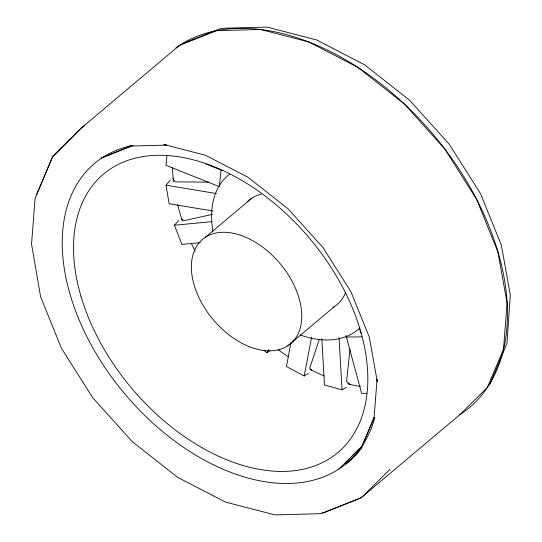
<?xml version="1.0" encoding="UTF-8"?>
<svg xmlns="http://www.w3.org/2000/svg" width="542" height="542" viewBox="0 0 542 542"><rect width="100%" height="100%" fill="white"/><g stroke="black" fill="none" stroke-linecap="round" stroke-linejoin="round"><path stroke-width="0.81" d="M374.041 418.139L377.049 379.536M166.889 156.184L166.015 165.351L219.388 186.685L220.98 170.019L222.41 170.784M349.942 349.671L346.582 381.527L350.098 384.454M291.007 342.564L286.42 366.521L304.191 375.992L308.249 373.445M304.191 375.992L311.623 337.165M319.34 339.211L309.712 368.093L311.792 370.342M36.781 194.151L52.913 156.076L80.473 128.711L179.443 45.453L216.556 30.677L260.688 29.492L308.845 41.978L357.734 67.283L404.02 103.678L444.562 148.698L476.581 199.26L497.908 251.922L507.088 303.1L503.491 349.299L487.36 387.381L459.799 414.738L360.83 497.996L323.716 512.773L322.056 512.82M361.521 447.265L374.19 417.354M374.102 417.713L362.117 446.005L338.879 469.081M489.683 384.664L506.899 343.594L510.327 295.105L501.357 245.099L480.517 193.636L449.223 144.226L409.61 100.243L364.38 64.674L316.609 39.945L269.557 27.75L266.617 27.1L222.938 28.272L219.564 28.868L182.546 43.611M264.245 350.627L266.82 352.7L268.385 349.739M212.884 211.001L169.118 203.751L166.055 185.195L170.256 180.181M200.215 242.66L181.916 244.422L174.402 225.248L178.718 220.601M344.753 463.457L361.439 446.893M390.145 469.203L362.578 496.567L359.454 498.389L322.436 513.132L319.062 513.728L275.383 514.9L272.443 514.25L225.391 502.055L177.62 477.326L132.39 441.757L92.777 397.774L61.483 348.364L40.643 296.901L31.538 244.13L35.101 198.406L52.317 157.336L82.181 127.235L84.681 125.778M205.357 237.294L251.915 198.128M287.755 345.83A68.258 43.631 49.9 0 0 257.762 243.71A68.258 43.631 49.9 0 0 194.158 285.146A68.258 43.631 49.9 0 0 287.755 345.83L334.312 306.664M266.82 352.7L269.991 350.43M321.812 338.723L324.468 384.989L342.043 389.827L346.365 387.388M101.049 158.027L132.444 145.527M102.431 157.634L132.946 145.48M212.437 214.388L183.027 220.851L181.407 218.927M174.402 225.248L211.834 221.651M129.071 146.123L166.753 145.107L163.82 144.457L205.526 155.276L247.877 177.193L287.971 208.724L323.086 247.714L350.83 291.515L369.298 337.131L377.252 381.46L377.151 379.386M345.823 335.471L346.426 337.022L361.805 336.9M366.473 393.336L361.616 393.377L346.426 337.022M208.805 182.146L174.971 181.855L172.796 178.365M166.055 185.195L216.427 193.548M206.062 164.057L220.194 169.707M359.278 328.377L361.094 333.018M339.055 337.673L342.043 389.827M374.657 418.085A195.872 125.209 49.9 0 1 130.019 399.962A195.872 125.209 49.9 0 1 132.871 145.344M175.947 47.804A232.274 148.488 49.9 0 1 442.584 146.083A232.274 148.488 49.9 0 1 459.819 414.766M362.049 447.218A195.872 125.209 49.9 0 1 345.545 464.128M361.758 447.462A195.872 125.209 49.9 0 1 345.918 463.857M359.908 327.835A100.805 64.444 49.9 0 1 300.227 334.963M212.972 231.224A100.805 64.444 49.9 0 1 229.523 174.199M360.349 386.5A181.97 116.327 49.9 0 1 347.571 383.804M324.319 375.992A181.97 116.327 49.9 0 1 309.956 369.353M288.405 356.785A181.97 116.327 49.9 0 1 278.242 349.726M195.079 251.197A181.97 116.327 49.9 0 1 191.367 243.453M182.356 220.736A181.97 116.327 49.9 0 1 177.668 204.673M173.481 181.611A181.97 116.327 49.9 0 1 172.525 167.593M345.383 292.998A68.258 43.631 49.9 0 1 332.917 307.517M247.47 201.719A68.258 43.631 49.9 0 1 261.129 194.165M80.954 296.257A181.97 116.327 49.9 0 0 330.485 458.031A181.97 116.327 49.9 0 0 250.512 185.784A181.97 116.327 49.9 0 0 80.954 296.257"/></g></svg>
